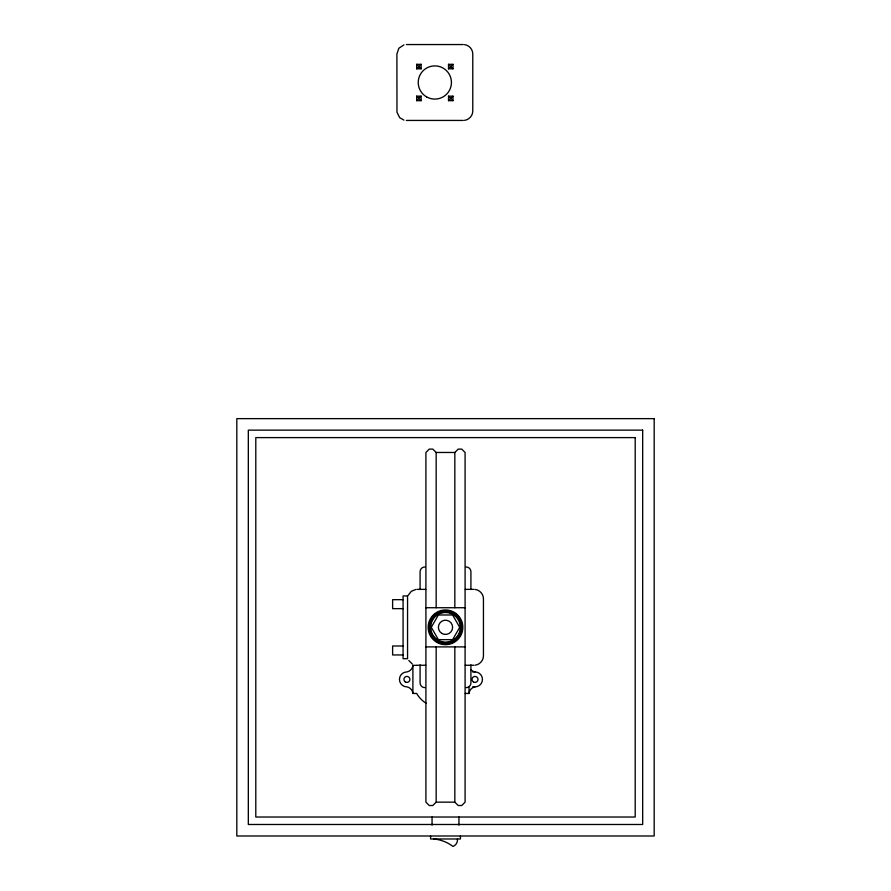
<?xml version="1.0" encoding="UTF-8"?>
<svg xmlns="http://www.w3.org/2000/svg" width="891" height="891" viewBox="0 0 891 891"><rect width="100%" height="100%" fill="white"/><g stroke="black" fill="none" stroke-linecap="round" stroke-linejoin="round"><path stroke-width="1.34" d="M430.297 621.016L431.121 619.011L430.164 620.96M460.703 633.612L459.879 635.617L460.836 633.668M408.278 595.233L411.274 591.334L415.807 589.452M431.055 620.492L434.997 613.665M431.779 618.154L433.104 616.438M416.665 68.807L421.142 64.33L421.142 68.807L416.665 68.807L416.665 64.33L421.142 64.33M416.665 100.661L421.142 96.172L421.142 100.661L416.665 100.661L416.665 96.172L421.142 96.172M448.518 68.807L452.996 64.33L448.518 64.33L448.518 68.807L452.996 68.807L452.996 64.33M448.518 100.661L452.996 96.172L448.518 96.172L448.518 100.661L452.996 100.661L452.996 96.172M454.833 607.729L454.833 452.472L458.197 449.109L461.727 449.109L465.091 452.472L465.091 802.156L461.727 805.52L458.197 805.52L454.833 802.156L454.833 646.899M436.167 646.899L436.167 802.156L432.803 805.52L429.273 805.52L425.909 802.156L425.909 452.472L429.273 449.109L432.803 449.109L436.167 452.472L436.167 607.729M403.924 44.873L398.856 48.259L396.896 54.039L396.974 112.188L399.669 117.657L403.924 120.107M464.523 120.352C469.123 119.817 472.854 115.574 472.776 110.952L472.776 54.039C472.854 49.417 469.123 45.163 464.523 44.628M475.193 665.176C479.781 664.641 483.512 660.398 483.445 655.776L483.445 598.863C483.512 594.241 479.781 589.987 475.193 589.452M447.65 643.636L443.328 643.77M447.672 643.77L443.35 643.636M406.374 44.55L463.287 44.55M406.374 120.43L463.287 120.43M436.167 452.472L454.833 452.472M417.044 589.374L425.742 589.374M465.258 589.374L473.956 589.374M403.077 599.676L392.619 599.676L392.619 608.642L403.077 608.642M425.909 607.729L465.091 607.729M442.872 643.235L448.128 643.235M403.077 645.986L392.619 645.986L392.619 654.952L403.077 654.952M425.909 646.899L465.091 646.899M426.243 703.289L425.375 702.776A28.089 28.089 0 0 1 417.623 695.013L416.698 693.454L412.901 693.454A7.362 7.362 0 0 0 406.92 686.872A7.473 7.473 0 0 1 399.458 679.399A7.473 7.473 0 0 1 406.92 671.925A7.362 7.362 0 0 0 412.901 665.343L416.698 665.343M417.044 665.254L425.742 665.254M465.258 665.254L473.956 665.254M472.609 671.925L475.003 671.925A7.473 7.473 0 0 1 482.465 679.399A7.473 7.473 0 0 1 475.003 686.872A7.362 7.362 0 0 0 469.022 693.454L465.236 693.454M472.609 686.872L475.003 686.872M436.167 802.156L454.833 802.156M412.299 663.984L408.824 660.509M448.518 64.33L452.996 68.807M416.665 64.33L421.142 68.807M448.518 96.172L452.996 100.661M416.665 96.172L421.142 100.661M457.896 616.438L459.221 618.154M456.003 613.665L459.945 620.492M460.836 620.96L459.879 619.011L460.703 621.016M430.164 633.668L431.121 635.617L430.297 633.612M470.916 589.107L470.916 571.732A4.745 4.745 0 0 0 466.182 566.988M469.022 686.761L469.022 693.454M460.435 835.992L460.435 838.977L430.565 838.977L430.565 835.992M458.943 817.025L458.943 825.155M432.057 817.025L432.057 825.155M420.084 589.107L420.084 571.732A4.745 4.745 0 0 1 424.818 566.988M412.901 665.343L412.901 693.454M420.118 664.898A4.745 4.745 0 0 0 420.084 665.521L420.084 682.896A4.745 4.745 0 0 0 424.818 687.64M470.882 664.898A4.745 4.745 0 0 1 470.916 665.521L470.916 682.896A4.745 4.745 0 0 1 466.182 687.64M433.549 838.977A36.965 36.965 0 0 1 452.973 846.45A7.095 7.095 0 0 0 457.451 838.977M475.003 671.925A7.362 7.362 0 0 1 470.905 669.642M438.383 614.99L431.277 627.32L438.383 639.638L452.617 639.638L459.723 627.32L452.617 614.99L438.383 614.99M654.183 418.636L236.817 418.636L236.817 835.992L654.183 835.992L654.183 418.636M642.678 430.141L248.322 430.141L248.322 824.487L642.678 824.487L642.678 430.141M635.205 437.604L255.795 437.604L255.795 817.025L635.205 817.025L635.205 437.604M407.555 595.945L403.077 595.945L403.077 658.683L407.555 658.683L407.555 595.945M437.203 641.687A16.595 16.595 0 0 0 462.095 627.32A16.595 16.595 0 0 0 437.203 612.941A16.595 16.595 0 0 0 437.203 641.687M436.824 642.333A17.341 17.341 0 0 0 462.841 627.32A17.341 17.341 0 0 0 436.824 612.295A17.341 17.341 0 0 0 436.824 642.333M441.947 633.479A7.117 7.117 0 0 0 452.617 627.32A7.117 7.117 0 0 0 441.947 621.15A7.117 7.117 0 0 0 441.947 633.479M405.427 681.983A2.985 2.985 0 0 0 409.916 679.399A2.985 2.985 0 0 0 405.427 676.815A2.985 2.985 0 0 0 405.427 681.983M473.511 681.983A2.985 2.985 0 0 0 477.988 679.399A2.985 2.985 0 0 0 473.511 676.815A2.985 2.985 0 0 0 473.511 681.983M438.094 640.15A14.824 14.824 0 0 0 460.324 627.32A14.824 14.824 0 0 0 438.094 614.478A14.824 14.824 0 0 0 438.094 640.15M437.793 640.662A15.414 15.414 0 0 0 460.914 627.32A15.414 15.414 0 0 0 437.793 613.966A15.414 15.414 0 0 0 437.793 640.662M426.533 96.863A16.595 16.595 0 0 0 451.436 82.495A16.595 16.595 0 0 0 426.533 68.117A16.595 16.595 0 0 0 426.533 96.863"/></g></svg>
